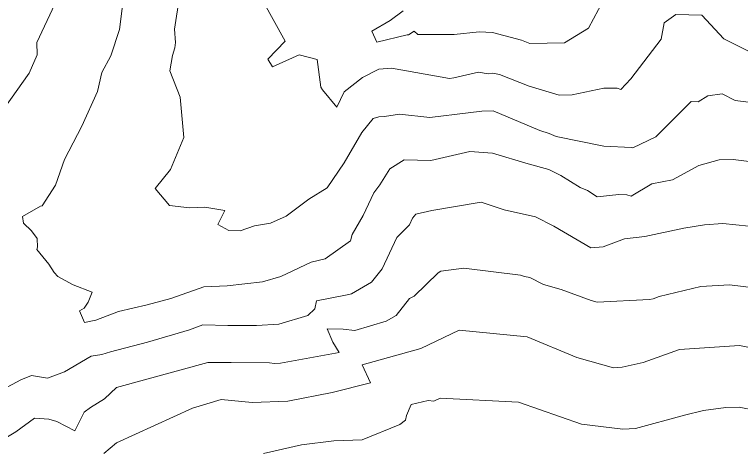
# Model space of a CAD drawing. Header units: metres. Extents: x 808187 to 810032, y 9155685 to 9157080.
# Drawn here: x 809403.1 to 809635.8, y 9155687.6 to 9155828 of the extents above; entities that cross this region are included whole.
import ezdxf

# ---------------------------------------------------------------- set-up
doc = ezdxf.new("R2010")
doc.units = ezdxf.units.M
doc.layers.add('C-TOPO-MAJR', color=9, linetype='Continuous')

msp = doc.modelspace()

# ---------------------------------------------------------------- linework, layer by layer
at = {"layer": 'C-TOPO-MAJR', "color": 9, "linetype": 'Continuous', "lineweight": 5}
for points, elevation in [([(809641.65, 9155780.57), (809633.13, 9155781.65), (809628.67, 9155781.47), (809622.19, 9155779.74), (809613.74, 9155775.13), (809607.16, 9155773.8), (809600.44, 9155769.93), (809599.07, 9155770.29), (809596.53, 9155770.42), (809589.59, 9155769.69), (809586.56, 9155771.7), (809584.11, 9155772.64), (809577.93, 9155776.44), (809574.09, 9155778.41), (809567.53, 9155780.23), (809556.06, 9155783.64), (809548.81, 9155784.17), (809536.33, 9155781.3), (809527.85, 9155781.46), (809523.21, 9155778.58), (809520.03, 9155773.46), (809518.08, 9155770.96), (809514.67, 9155763.72), (809511.18, 9155757.64), (809510.6, 9155755.57), (809502.47, 9155749.8), (809498.06, 9155748.74), (809488.32, 9155744.2), (809482.42, 9155742.53), (809471.19, 9155741.21), (809463.72, 9155740.87), (809453.07, 9155737.18), (809445.51, 9155735.16), (809436.34, 9155732.99), (809429.14, 9155730.22), (809425.41, 9155729.48), (809423.91, 9155733.24), (809425.32, 9155734.06), (809426.62, 9155736), (809427.94, 9155739.12), (809421.78, 9155741.49), (809416.93, 9155744.17), (809415.78, 9155745.5), (809414.05, 9155748.17), (809410.18, 9155752.83), (809410.45, 9155753.58), (809410.3, 9155756.35), (809408.54, 9155758.8), (809405.94, 9155761.29), (809405.63, 9155763.4), (809411.41, 9155766.68), (809411.9, 9155766.8), (809416.22, 9155773.43), (809419.1, 9155781.59), (809424.6, 9155792.22), (809429.6, 9155803.41), (809430.98, 9155809.49), (809433.92, 9155814.81), (809436.68, 9155823.17), (809437.99, 9155833.42)], 2670), ([(809647.49, 9155798.8), (809633.83, 9155800.5), (809629.64, 9155802.58), (809625.02, 9155802.02), (809621.91, 9155800.06), (809619.69, 9155800.19), (809608.43, 9155788.89), (809601.01, 9155785.36), (809600.62, 9155785.46), (809591.72, 9155785.91), (809576.5, 9155788.98), (809574.28, 9155789.93), (809571.3, 9155790.87), (809556.27, 9155797.14), (809552.73, 9155797.1), (809548.33, 9155796.55), (809536.05, 9155795.06), (809526.28, 9155796.14), (809521.5, 9155795.33), (809519.65, 9155795.26), (809517.84, 9155794.71), (809514.27, 9155790.23), (809508.6, 9155780.49), (809503.18, 9155772.55), (809497.28, 9155768.88), (809490.04, 9155763.45), (809485.05, 9155761.19), (809479.93, 9155760.42), (809475.33, 9155758.79), (809471.63, 9155758.9), (809468.1, 9155760.77), (809470.44, 9155765.25), (809463.98, 9155766.33), (809459.06, 9155766.15), (809452.67, 9155766.9), (809448.07, 9155772.32), (809452.99, 9155778.41), (809457.31, 9155788.61), (809456.08, 9155801.57), (809452.74, 9155809.95), (809453.59, 9155814.85), (809454.42, 9155817.35), (809454.63, 9155819.06), (809454.3, 9155823.35), (809455.92, 9155833.8)], 2660), ([(809639.78, 9155815.45), (809630.11, 9155820.24), (809623.17, 9155827.81), (809614.8, 9155828.04), (809611.11, 9155825.28), (809610.14, 9155820.1), (809600.41, 9155807.38), (809597.15, 9155803.99), (809595.97, 9155804.42), (809591.75, 9155804.47), (809581.57, 9155802.29), (809577.48, 9155802.22), (809567.87, 9155805.02), (809558.34, 9155808.75), (809556.78, 9155809.16), (809556.07, 9155809.2), (809554.74, 9155809.06), (809551.62, 9155809.55), (809543.75, 9155807.68), (809542.33, 9155807.48), (809523.73, 9155810.8), (809519.73, 9155810.52), (809514.42, 9155807.86), (809508.62, 9155803.26), (809506.3, 9155798.38), (809501.65, 9155803.84), (809501.17, 9155804.71), (809499.95, 9155813.57), (809494.17, 9155815.11), (809485.65, 9155811.22), (809484.14, 9155813.72), (809489.71, 9155819.5), (809482.58, 9155832.31)], 2650), ([(809527.46, 9155829.14), (809523.38, 9155826.04), (809517.43, 9155822.71), (809519.03, 9155819.1), (809528.76, 9155821.53), (809529.18, 9155821.49), (809531.05, 9155822.65), (809532.15, 9155821.55), (809543.85, 9155821.62), (809551.83, 9155822.47), (809556.09, 9155822.22), (809565.43, 9155819.77), (809568.09, 9155818.72), (809579.15, 9155818.91), (809586.82, 9155823.57), (809591.67, 9155832.59)], 2640), ([(809395.64, 9155792.43), (809407.78, 9155809.23), (809410.28, 9155815.14), (809410.23, 9155819.08), (809415.95, 9155831.29)], 2680), ([(809642.34, 9155759.84), (809629.85, 9155761.09), (809623.95, 9155760.72), (809617.34, 9155759.68), (809604.9, 9155757), (809598.39, 9155756.18), (809591.56, 9155753.65), (809587.58, 9155753.35), (809575.77, 9155760.33), (809569.81, 9155763.3), (809559.87, 9155765.48), (809552.47, 9155767.97), (809536.71, 9155765.28), (809531.51, 9155764.08), (809530.53, 9155762.83), (809529.54, 9155760.66), (809525.44, 9155756.66), (809520.8, 9155746.64), (809517.31, 9155742.36), (809510.97, 9155738.69), (809509.59, 9155738.29), (809499.72, 9155736.35), (809499.2, 9155733.85), (809497, 9155731.72), (809487.72, 9155728.9), (809480.48, 9155728.48), (809471.39, 9155728.5), (809463.39, 9155728.68), (809459.03, 9155727.11), (809445.59, 9155723.19), (809433.76, 9155720.05), (809431.02, 9155719.22), (809427.58, 9155718.66), (809419.03, 9155713.68), (809413.59, 9155711.71), (809408.46, 9155712.5), (809405.05, 9155711.17), (809399.31, 9155708)], 2680), ([(809397.26, 9155690.89), (809403.45, 9155694.49), (809409.48, 9155698.89), (809414.05, 9155698.55), (809416.59, 9155697.81), (809422.41, 9155694.83), (809425.32, 9155700.79), (809427.35, 9155702.32), (809431.86, 9155705.08), (809435.73, 9155708.7), (809464.92, 9155716.66), (809472.41, 9155716.71), (809484.65, 9155716.57), (809486.3, 9155716.39), (809488.2, 9155716.47), (809490.56, 9155716.93), (809507.01, 9155719.89), (809504.97, 9155723.13), (809503.12, 9155727.46), (809508.25, 9155727.37), (809511.98, 9155726.91), (809522.05, 9155729.89), (809525.22, 9155731.73), (809529.57, 9155737.13), (809531.03, 9155737.91), (809538.68, 9155745.39), (809539.59, 9155745.9), (809546.88, 9155746.85), (809565.11, 9155744.64), (809566.34, 9155744.23), (809568, 9155743.86), (809572.47, 9155741.63), (809578.09, 9155740.07), (809587.64, 9155736.52), (809589.6, 9155735.97), (809606.39, 9155736.82), (809607.5, 9155737.07), (809609.44, 9155737.77), (809622.79, 9155741.01), (809631.99, 9155741.55), (809649.43, 9155739.36)], 2690), ([(809651.76, 9155718.83), (809635.14, 9155722.06), (809615.96, 9155720.86), (809604.33, 9155716.65), (809597.64, 9155715.14), (809594.85, 9155715), (809583.11, 9155718.29), (809567.22, 9155724.87), (809545.4, 9155726.99), (809533.13, 9155721.1), (809514.41, 9155715.9), (809517.08, 9155710.2), (809504.74, 9155707.04), (809490.56, 9155704.28), (809479.17, 9155703.84), (809469.24, 9155704.89), (809460.03, 9155702.09), (809435.66, 9155690.96), (809431.65, 9155687.58)], 2700), ([(809645.99, 9155700.28), (809635.02, 9155702.35), (809630.75, 9155702.3), (809623.66, 9155701.35), (809617.61, 9155699.83), (809601.93, 9155695.56), (809597.82, 9155695.35), (809584.64, 9155696.93), (809564.43, 9155704.01), (809539.33, 9155705.3), (809537.28, 9155704.32), (809535.46, 9155704.48), (809530, 9155703.26), (809528.6, 9155699.72), (809528.24, 9155698.27), (809526.37, 9155696.81), (809514.41, 9155691.92), (809505.25, 9155691.59), (809494.99, 9155690.34), (809482.76, 9155687.59), (809482.74, 9155687.58)], 2710)]:
    msp.add_lwpolyline(points, dxfattribs=dict(at, elevation=elevation))

doc.saveas('drawing.dxf')
